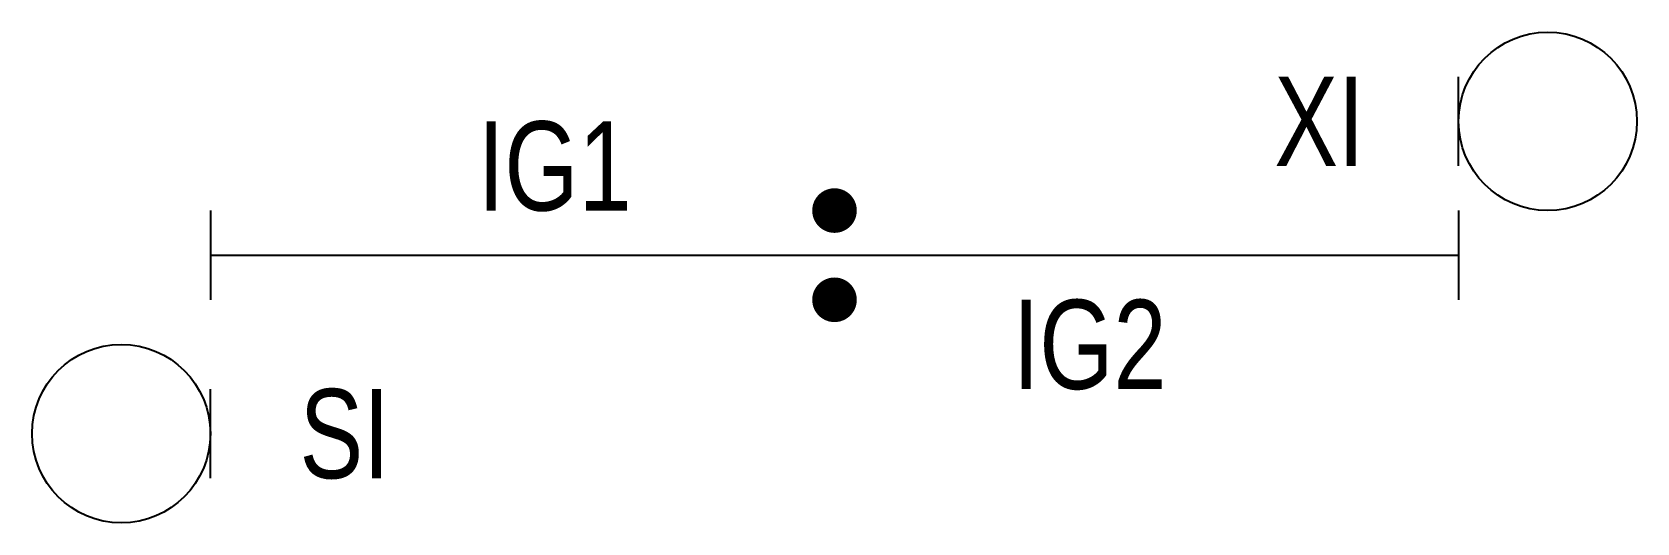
# Model space of a CAD drawing. Extents: x 14.8 to 50.8, y -8.5 to 2.5.
import ezdxf

# ---------------------------------------------------------------- set-up
doc = ezdxf.new("R2010")
doc.units = 0
doc.layers.get('0').update_dxf_attribs({"linetype": 'CONTINUOUS'})

msp = doc.modelspace()

# ---------------------------------------------------------------- linework, layer by layer
msp.add_line((46.841, -0.522), (46.841, 1.478))
at = {"color": 6}
msp.add_line((18.841, -7.522), (18.841, -5.522), dxfattribs=at)
at = {"const_width": 0.5}
for points in [[(32.591, -1.522, 1), (33.091, -1.522, 1)], [(32.591, -3.522, 1), (33.091, -3.522, 1)]]:
    msp.add_lwpolyline(points, format="xyb", close=True, dxfattribs=at)
at = {"color": 6, "linetype": 'Continuous'}
msp.add_lwpolyline([(18.841, -1.522), (18.841, -3.522)], dxfattribs=at)
at = {"linetype": 'Continuous'}
for points in [[(46.841, -1.522), (46.841, -3.522)], [(18.841, -2.522), (32.841, -2.522)], [(32.841, -2.522), (46.841, -2.522)]]:
    msp.add_lwpolyline(points, dxfattribs=at)
msp.add_circle((48.841, 0.478), 2)
at = {"color": 6}
msp.add_circle((16.841, -6.522), 2, dxfattribs=at)

# ---------------------------------------------------------------- texts
at = {"color": 7, "linetype": 'Continuous', "width": 0.8}
for s, p in [('XI', (42.708, -0.522)), ('IG2', (36.841, -5.522))]:
    msp.add_text(s, height=2, dxfattribs=at).set_placement(p)
at = {"color": 6, "linetype": 'Continuous', "width": 0.8}
for s, p in [('IG1', (24.841, -1.522)), ('SI', (20.841, -7.522))]:
    msp.add_text(s, height=2, dxfattribs=at).set_placement(p)

doc.saveas('drawing.dxf')
